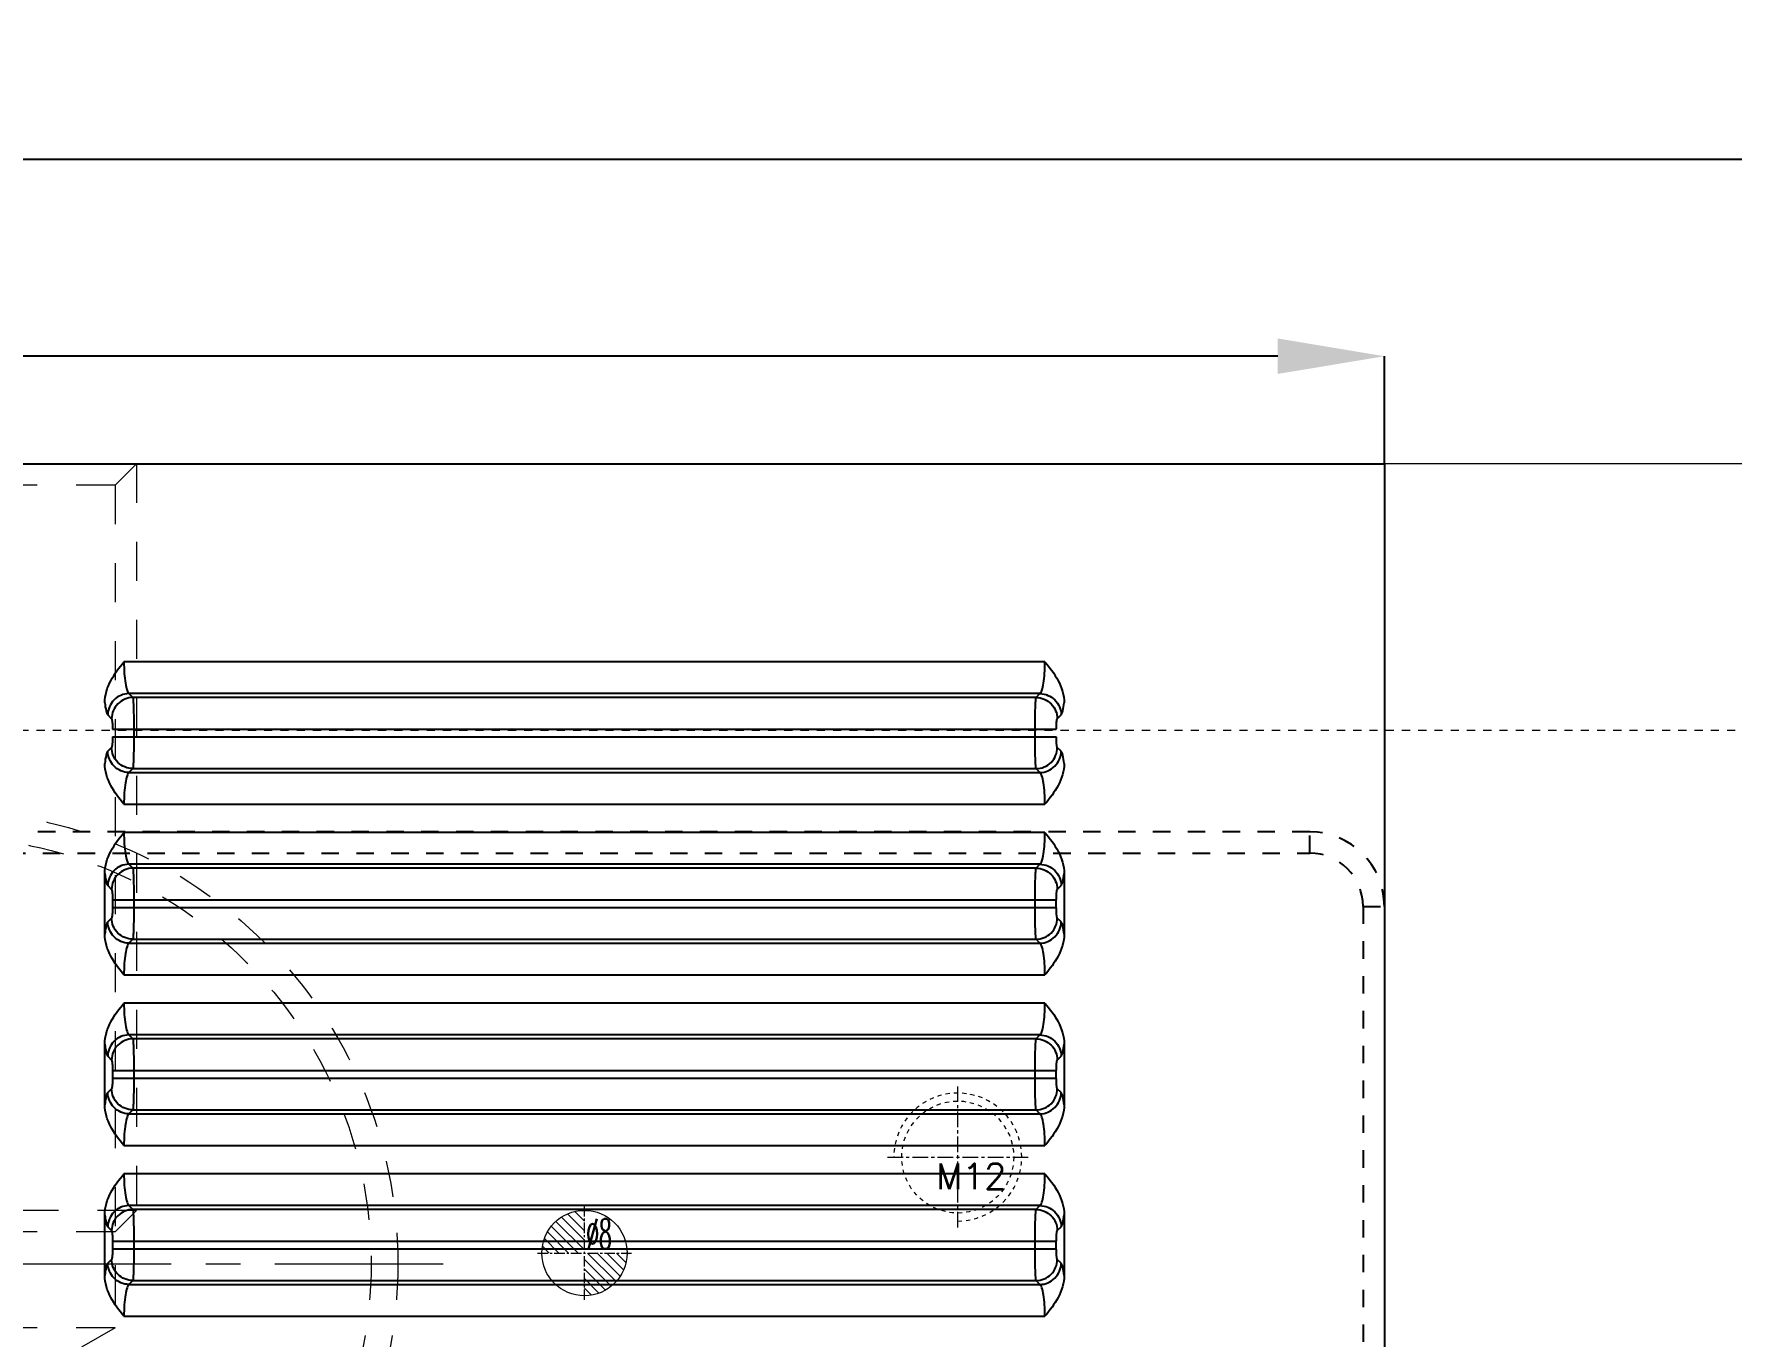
# Model space of a CAD drawing. Header units: millimetres. Extents: x 2673 to 5721, y -10743 to 3474.
# Drawn here: x 3814.6 to 3973.7, y 374.9 to 496.9 of the extents above; entities that cross this region are included whole.
import ezdxf
from ezdxf.enums import TextEntityAlignment as Align

# ---------------------------------------------------------------- set-up
doc = ezdxf.new("R2010")
doc.units = ezdxf.units.MM
doc.header["$LTSCALE"] = 16.335
doc.header["$PDMODE"] = 3
doc.header["$PDSIZE"] = 0.3125
doc.linetypes.add('CENTER', pattern=[0.6, 0.375, -0.075, 0.075, -0.075])
doc.linetypes.add('HIDDEN', pattern=[0.2, 0.1, -0.1])
doc.layers.get('0').update_dxf_attribs({"linetype": 'CONTINUOUS'})
doc.layers.get('Defpoints').update_dxf_attribs({"linetype": 'CONTINUOUS'})
doc.layers.add('DEFAULT_2', color=8, linetype='HIDDEN')
for name, color, linetype, lineweight in [('epin', 13, 'CONTINUOUS', 9), ('moldbase', 7, 'CONTINUOUS', 20), ('screw', 33, 'CONTINUOUS', 13), ('sp', 193, 'CONTINUOUS', 9)]:
    doc.layers.add(name, color=color, linetype=linetype, lineweight=lineweight)
doc.styles.get("Standard").update_dxf_attribs({"font": 'txt', "width": 0.8})
doc.styles.add('TXT', font='txt.shx', dxfattribs={"bigfont": 'gbcbig.shx'})
doc.styles.add('TXT05', font='txt.shx', dxfattribs={"width": 0.5, "bigfont": 'gbcbig.shx'})
doc.dimstyles.new('副本 STANDARD', dxfattribs={"dimtxt": 6, "dimasz": 4, "dimexe": 0, "dimexo": 0, "dimgap": 0, "dimtad": 0, "dimdsep": 46, "dimlunit": 6, "dimtxsty": 'Standard', "dimcen": 0, "dimclrd": 4, "dimclre": 4, "dimclrt": 6, "dimazin": 2, "dimtfac": 2, "dimtofl": 0, "dimtmove": 1, "dimatfit": 3, "dimfxl": 0, "dimtolj": 1, "dimtzin": 0, "dimarcsym": 0})

# ---------------------------------------------------------------- blocks, each defined once
blk = doc.blocks.new('screw_m12_g')
at = {"layer": 'screw', "color": 1, "linetype": 'CENTER', "ltscale": 0.24}
for p, q in [((0, -6.6), (0, 6.6)), ((-6.6, 0), (6.6, 0))]:
    blk.add_line(p, q, dxfattribs=at)
at = {"layer": 'screw', "color": 33, "linetype": 'HIDDEN', "ltscale": 0.24}
blk.add_circle((0, 0), 5.25, dxfattribs=at)
at = {"layer": 'screw', "color": 92, "linetype": 'HIDDEN', "ltscale": 0.24}
blk.add_arc((0, 0), 6, 270, 180, dxfattribs=at)
at = {"layer": 'screw', "color": 6, "style": 'TXT'}
blk.add_text('M12', height=2.4, dxfattribs=at).set_placement((-2.04, -3))
blk = doc.blocks.new('*D88')
at = {"color": 4, "lineweight": -2}
for p, q in [((3671.17, 456.65), (3671.17, 466.73)), ((3681.17, 466.73), (3734.01, 466.73)), ((3931.17, 466.73), (3758.01, 466.73)), ((3941.17, 456.65), (3941.17, 466.73))]:
    blk.add_line(p, q, dxfattribs=at)
at = {"color": 4}
for points in [[(3681.17, 468.4), (3681.17, 465.07), (3671.17, 466.73)], [(3931.17, 468.4), (3931.17, 465.07), (3941.17, 466.73)]]:
    blk.add_solid(points, dxfattribs=at)
at = {"layer": 'Defpoints', "color": 0}
for p in [(3671.17, 466.73), (3671.17, 456.65), (3941.17, 456.65)]:
    blk.add_point(p, dxfattribs=at)
at = {"color": 6, "insert": (3746.01, 466.73), "char_height": 12, "attachment_point": 5}
blk.add_mtext('\\A1;270', dxfattribs=at)
blk = doc.blocks.new('01')
at = {"layer": 'screw', "color": 8, "linetype": 'HIDDEN', "ltscale": 2.239118}
for p, q in [((4874.17, 456.65), (4872.17, 454.65)), ((4872.17, 454.65), (4840.17, 454.65)), ((4872.17, 454.65), (4872.17, 375.65)), ((4872.17, 375.65), (4840.17, 375.65)), ((4872.17, 375.65), (4856.17, 366.41))]:
    blk.add_line(p, q, dxfattribs=at)
at = {"layer": 'screw', "color": 92, "linetype": 'HIDDEN', "ltscale": 2.239118}
for p, q in [((4874.17, 456.65), (4874.17, 386.65)), ((4874.17, 386.65), (4838.17, 386.65)), ((4874.17, 386.65), (4872.17, 384.65)), ((4872.17, 384.65), (4840.17, 384.65))]:
    blk.add_line(p, q, dxfattribs=at)
blk = doc.blocks.new('*D107')
at = {"color": 4, "lineweight": -2}
for p, q in [((3406.17, 376.65), (3406.17, 509.92)), ((3416.17, 509.92), (3660.44, 509.92)), ((4196.17, 509.92), (3682.84, 509.92)), ((4206.17, 376.65), (4206.17, 509.92))]:
    blk.add_line(p, q, dxfattribs=at)
at = {"color": 4}
for points in [[(3416.17, 511.59), (3416.17, 508.25), (3406.17, 509.92)], [(4196.17, 511.59), (4196.17, 508.25), (4206.17, 509.92)]]:
    blk.add_solid(points, dxfattribs=at)
at = {"layer": 'Defpoints', "color": 0}
for p in [(3406.17, 509.92), (3406.17, 376.65), (4206.17, 376.65)]:
    blk.add_point(p, dxfattribs=at)
at = {"color": 6, "insert": (3671.64, 509.92), "char_height": 12, "attachment_point": 5}
blk.add_mtext('\\A1;800', dxfattribs=at)
blk = doc.blocks.new('*D113')
at = {"color": 4, "lineweight": -2}
for p, q in [((3576.17, 381.65), (3576.17, 485.18)), ((3586.17, 485.18), (3706.02, 485.18)), ((4026.17, 485.18), (3730.02, 485.18)), ((4036.17, 381.65), (4036.17, 485.18))]:
    blk.add_line(p, q, dxfattribs=at)
at = {"color": 4}
for points in [[(3586.17, 486.85), (3586.17, 483.52), (3576.17, 485.18)], [(4026.17, 486.85), (4026.17, 483.52), (4036.17, 485.18)]]:
    blk.add_solid(points, dxfattribs=at)
at = {"layer": 'Defpoints', "color": 0}
for p in [(3576.17, 485.18), (3576.17, 381.65), (4036.17, 381.65)]:
    blk.add_point(p, dxfattribs=at)
at = {"color": 6, "insert": (3718.02, 485.18), "char_height": 12, "attachment_point": 5}
blk.add_mtext('\\A1;460', dxfattribs=at)
blk = doc.blocks.new('sp_80_th', base_point=(180.03, -1065.14))
at = {"layer": 'sp', "color": 1, "linetype": 'CENTER', "ltscale": 2.643404}
for p, q in [((180.03, -1111.89), (180.03, -1018.39)), ((133.28, -1065.14), (226.78, -1065.14))]:
    blk.add_line(p, q, dxfattribs=at)
at = {"layer": 'sp', "linetype": 'HIDDEN', "ltscale": 2.073258}
for radius in [42.5, 40]:
    blk.add_circle((180.03, -1065.14), radius, dxfattribs=at)
at = {"layer": 'sp', "color": 6, "style": 'TXT'}
blk.add_text('SP%%c80', height=10, dxfattribs=at).set_placement((180.03, -1081.14), align=Align.MIDDLE)
blk = doc.blocks.new('epin_ejp_8')
at = {"layer": 'epin', "ltscale": 0.5}
h = blk.add_hatch(dxfattribs=at)
h.set_pattern_fill('_ANSI31', color=123, scale=0.2, angle=90, style=0)
h.set_pattern_definition([(135, (-3069.6252, 813.4417), (-0.4490128, -0.4490128), [])])
h.paths.add_polyline_path([(0, 4, 0.414214), (-4, 0), (0, 0)])
h.paths.add_polyline_path([(4, 0), (0, 0), (0, -4, 0.414214)])
at = {"layer": 'epin', "color": 1, "linetype": 'CENTER', "ltscale": 0.16}
for p, q in [((0, -4.4), (0, 4.4)), ((-4.4, 0), (4.4, 0))]:
    blk.add_line(p, q, dxfattribs=at)
at = {"layer": 'epin', "ltscale": 0.5}
blk.add_circle((0, 0), 4, dxfattribs=at)
at = {"layer": 'epin', "color": 6, "ltscale": 0.5, "style": 'TXT05', "width": 0.5}
blk.add_text('%%c8', height=2.8, dxfattribs=at).set_placement((0.16, 0.4))
blk = doc.blocks.new('7')
at = {"layer": 'epin'}
blk.add_blockref('epin_ejp_8', (60, 2428.41), dxfattribs=at)

msp = doc.modelspace()

# ---------------------------------------------------------------- linework, layer by layer
at = {"color": 7, "linetype": 'Continuous'}
for p, q in [((3671.172, 456.65), (3941.172, 456.65)), ((3941.172, 456.65), (3941.172, 326.649)), ((3909.35, 438.08), (3822.994, 438.08)), ((3823.464, 435.096), (3823.824, 434.736)), ((3908.879, 435.096), (3823.464, 435.096)), ((3908.519, 434.736), (3823.824, 434.736)), ((3908.519, 434.736), (3908.879, 435.096)), ((3821.475, 433.107), (3821.835, 432.747)), ((3910.508, 432.747), (3910.868, 433.107)), ((3821.929, 431.753), (3910.414, 431.753)), ((3823.919, 431.753), (3823.919, 431.047)), ((3908.425, 431.047), (3908.425, 431.753)), ((3821.835, 430.052), (3821.475, 429.692)), ((3821.929, 431.047), (3910.414, 431.047)), ((3910.868, 429.692), (3910.508, 430.052)), ((3823.824, 428.063), (3823.464, 427.703)), ((3823.824, 428.063), (3908.519, 428.063)), ((3908.879, 427.703), (3908.519, 428.063)), ((3823.464, 427.703), (3908.879, 427.703)), ((3822.994, 424.72), (3909.35, 424.72)), ((3909.35, 422.08), (3822.994, 422.08)), ((3823.464, 419.096), (3823.824, 418.736)), ((3908.879, 419.096), (3823.464, 419.096)), ((3908.519, 418.736), (3823.824, 418.736)), ((3908.519, 418.736), (3908.879, 419.096)), ((3821.193, 412.554), (3821.193, 418.246)), ((3821.475, 417.107), (3821.835, 416.747)), ((3910.508, 416.747), (3910.868, 417.107)), ((3911.151, 418.246), (3911.151, 412.554)), ((3821.929, 415.753), (3821.929, 415.047)), ((3821.929, 415.753), (3910.414, 415.753)), ((3823.919, 415.753), (3823.919, 415.047)), ((3908.425, 415.047), (3908.425, 415.753)), ((3910.414, 415.047), (3910.414, 415.753)), ((3821.835, 414.052), (3821.475, 413.692)), ((3821.929, 415.047), (3910.414, 415.047)), ((3910.868, 413.692), (3910.508, 414.052)), ((3823.824, 412.063), (3823.464, 411.703)), ((3823.464, 411.703), (3908.879, 411.703)), ((3823.824, 412.063), (3908.519, 412.063)), ((3908.879, 411.703), (3908.519, 412.063)), ((3822.994, 408.72), (3909.35, 408.72)), ((3909.35, 406.08), (3822.994, 406.08)), ((3823.464, 403.096), (3823.824, 402.736)), ((3908.879, 403.096), (3823.464, 403.096)), ((3908.519, 402.736), (3823.824, 402.736)), ((3908.519, 402.736), (3908.879, 403.096)), ((3821.193, 396.554), (3821.193, 402.246)), ((3821.475, 401.107), (3821.835, 400.747)), ((3910.508, 400.747), (3910.868, 401.107)), ((3911.151, 402.246), (3911.151, 396.554)), ((3821.929, 399.753), (3821.929, 399.047)), ((3821.929, 399.753), (3910.414, 399.753)), ((3823.919, 399.753), (3823.919, 399.047)), ((3908.425, 399.047), (3908.425, 399.753)), ((3910.414, 399.047), (3910.414, 399.753)), ((3821.835, 398.052), (3821.475, 397.692)), ((3821.929, 399.047), (3910.414, 399.047)), ((3910.868, 397.692), (3910.508, 398.052)), ((3823.824, 396.063), (3823.464, 395.703)), ((3823.464, 395.703), (3908.879, 395.703)), ((3823.824, 396.063), (3908.519, 396.063)), ((3908.879, 395.703), (3908.519, 396.063)), ((3822.994, 392.72), (3909.35, 392.72)), ((3909.35, 390.08), (3822.994, 390.08)), ((3823.464, 387.096), (3823.824, 386.736)), ((3908.879, 387.096), (3823.464, 387.096)), ((3908.519, 386.736), (3823.824, 386.736)), ((3908.519, 386.736), (3908.879, 387.096)), ((3821.193, 380.554), (3821.193, 386.246)), ((3821.475, 385.107), (3821.835, 384.747)), ((3910.508, 384.747), (3910.868, 385.107)), ((3911.151, 386.246), (3911.151, 380.554)), ((3821.929, 383.753), (3821.929, 383.047)), ((3821.929, 383.753), (3910.414, 383.753)), ((3823.919, 383.753), (3823.919, 383.047)), ((3908.425, 383.047), (3908.425, 383.753)), ((3910.414, 383.047), (3910.414, 383.753)), ((3821.835, 382.052), (3821.475, 381.692)), ((3821.929, 383.047), (3910.414, 383.047)), ((3910.868, 381.692), (3910.508, 382.052)), ((3823.824, 380.063), (3823.464, 379.703)), ((3823.464, 379.703), (3908.879, 379.703)), ((3823.824, 380.063), (3908.519, 380.063)), ((3908.879, 379.703), (3908.519, 380.063)), ((3822.994, 376.72), (3909.35, 376.72))]:
    msp.add_line(p, q, dxfattribs=at)
for points, knots in [([(3821.193, 434.246), (3821.193, 434.96), (3821.66, 436.389), (3822.539, 437.523), (3822.994, 438.08)], [0, 0, 0, 0, 0.4983133, 1, 1, 1, 1]), ([(3822.994, 438.08), (3822.994, 437.719), (3823.014, 437.045), (3823.104, 436.152), (3823.222, 435.544), (3823.35, 435.224), (3823.424, 435.121), (3823.464, 435.096)], [0, 0, 0, 0, 0.3532544, 0.6598952, 0.8817852, 0.9537681, 1, 1, 1, 1]), ([(3908.879, 435.096), (3908.92, 435.121), (3908.994, 435.223), (3909.122, 435.544), (3909.239, 436.151), (3909.33, 437.045), (3909.35, 437.719), (3909.35, 438.08)], [0, 0, 0, 0, 0.0461847, 0.118068, 0.339755, 0.6463611, 1, 1, 1, 1]), ([(3909.35, 438.08), (3909.805, 437.523), (3910.683, 436.389), (3911.151, 434.96), (3911.151, 434.246)], [0, 0, 0, 0, 0.5016803, 1, 1, 1, 1]), ([(3823.824, 434.736), (3823.318, 434.731), (3822.272, 434.3), (3821.841, 433.253), (3821.835, 432.747)], [0, 0, 0, 0, 0.5, 1, 1, 1, 1]), ([(3823.824, 434.736), (3823.836, 434.702), (3823.847, 434.597), (3823.865, 434.396), (3823.879, 434.106), (3823.899, 433.574), (3823.914, 432.78), (3823.919, 432.111), (3823.919, 431.753)], [0, 0, 0, 0, 0.0364007, 0.1047722, 0.203024, 0.3278901, 0.640037, 1, 1, 1, 1]), ([(3908.425, 431.753), (3908.425, 432.111), (3908.429, 432.781), (3908.444, 433.574), (3908.464, 434.107), (3908.479, 434.397), (3908.497, 434.597), (3908.508, 434.702), (3908.519, 434.736)], [0, 0, 0, 0, 0.360116, 0.6723565, 0.7971401, 0.8952895, 0.963606, 1, 1, 1, 1]), ([(3908.879, 435.096), (3909.385, 435.091), (3910.432, 434.66), (3910.863, 433.613), (3910.868, 433.107)], [0, 0, 0, 0, 0.5, 1, 1, 1, 1]), ([(3821.193, 434.246), (3821.225, 433.987), (3821.274, 433.644), (3821.382, 433.269), (3821.439, 433.143), (3821.475, 433.107)], [0, 0, 0, 0, 0.661067, 0.8712814, 1, 1, 1, 1]), ([(3910.868, 433.107), (3910.904, 433.143), (3910.962, 433.269), (3911.07, 433.644), (3911.118, 433.987), (3911.151, 434.246)], [0, 0, 0, 0, 0.1286696, 0.3388579, 1, 1, 1, 1]), ([(3821.835, 432.747), (3821.861, 432.721), (3821.878, 432.601), (3821.91, 432.396), (3821.925, 432.095), (3821.929, 431.872), (3821.929, 431.753)], [0, 0, 0, 0, 0.1090665, 0.3317934, 0.6421341, 1, 1, 1, 1]), ([(3910.414, 431.753), (3910.414, 431.872), (3910.419, 432.095), (3910.434, 432.396), (3910.466, 432.601), (3910.482, 432.721), (3910.508, 432.747)], [0, 0, 0, 0, 0.3580185, 0.6684518, 0.8909949, 1, 1, 1, 1]), ([(3821.475, 429.692), (3821.439, 429.656), (3821.382, 429.531), (3821.274, 429.155), (3821.225, 428.812), (3821.193, 428.554)], [0, 0, 0, 0, 0.1286696, 0.3388579, 1, 1, 1, 1]), ([(3823.464, 427.703), (3822.958, 427.709), (3821.911, 428.139), (3821.481, 429.186), (3821.475, 429.692)], [0, 0, 0, 0, 0.5, 1, 1, 1, 1]), ([(3821.929, 431.047), (3821.929, 430.927), (3821.925, 430.705), (3821.91, 430.403), (3821.878, 430.198), (3821.861, 430.078), (3821.835, 430.052)], [0, 0, 0, 0, 0.3580185, 0.6684518, 0.8909949, 1, 1, 1, 1]), ([(3823.919, 431.047), (3823.919, 430.688), (3823.914, 430.019), (3823.899, 429.225), (3823.879, 428.693), (3823.865, 428.403), (3823.847, 428.202), (3823.836, 428.098), (3823.824, 428.063)], [0, 0, 0, 0, 0.360116, 0.6723565, 0.7971401, 0.8952895, 0.963606, 1, 1, 1, 1]), ([(3908.519, 428.063), (3908.508, 428.098), (3908.497, 428.203), (3908.479, 428.403), (3908.464, 428.693), (3908.444, 429.226), (3908.429, 430.019), (3908.425, 430.688), (3908.425, 431.047)], [0, 0, 0, 0, 0.0364007, 0.1047722, 0.203024, 0.3278901, 0.640037, 1, 1, 1, 1]), ([(3908.519, 428.063), (3909.025, 428.069), (3910.072, 428.499), (3910.503, 429.546), (3910.508, 430.052)], [0, 0, 0, 0, 0.5, 1, 1, 1, 1]), ([(3910.508, 430.052), (3910.482, 430.078), (3910.466, 430.198), (3910.434, 430.403), (3910.419, 430.705), (3910.414, 430.927), (3910.414, 431.047)], [0, 0, 0, 0, 0.1090665, 0.3317934, 0.6421341, 1, 1, 1, 1]), ([(3911.151, 428.554), (3911.118, 428.812), (3911.07, 429.155), (3910.962, 429.531), (3910.904, 429.656), (3910.868, 429.692)], [0, 0, 0, 0, 0.661067, 0.8712814, 1, 1, 1, 1]), ([(3822.994, 424.72), (3822.539, 425.276), (3821.66, 426.411), (3821.193, 427.84), (3821.193, 428.554)], [0, 0, 0, 0, 0.5016864, 1, 1, 1, 1]), ([(3911.151, 428.554), (3911.151, 427.84), (3910.683, 426.411), (3909.804, 425.276), (3909.35, 424.72)], [0, 0, 0, 0, 0.4983121, 1, 1, 1, 1]), ([(3823.464, 427.703), (3823.424, 427.679), (3823.35, 427.576), (3823.222, 427.256), (3823.105, 426.649), (3823.014, 425.755), (3822.994, 425.08), (3822.994, 424.72)], [0, 0, 0, 0, 0.0461847, 0.118068, 0.339755, 0.6463611, 1, 1, 1, 1]), ([(3909.35, 424.72), (3909.35, 425.08), (3909.33, 425.754), (3909.239, 426.648), (3909.122, 427.255), (3908.994, 427.576), (3908.92, 427.679), (3908.879, 427.703)], [0, 0, 0, 0, 0.3532544, 0.6598952, 0.8817852, 0.9537681, 1, 1, 1, 1]), ([(3821.193, 418.246), (3821.193, 418.96), (3821.66, 420.389), (3822.539, 421.523), (3822.994, 422.08)], [0, 0, 0, 0, 0.4983133, 1, 1, 1, 1]), ([(3822.994, 422.08), (3822.994, 421.719), (3823.014, 421.045), (3823.104, 420.152), (3823.222, 419.544), (3823.35, 419.224), (3823.424, 419.121), (3823.464, 419.096)], [0, 0, 0, 0, 0.3532544, 0.6598952, 0.8817852, 0.9537681, 1, 1, 1, 1]), ([(3908.879, 419.096), (3908.92, 419.121), (3908.994, 419.223), (3909.122, 419.544), (3909.239, 420.151), (3909.33, 421.045), (3909.35, 421.719), (3909.35, 422.08)], [0, 0, 0, 0, 0.0461847, 0.118068, 0.339755, 0.6463611, 1, 1, 1, 1]), ([(3909.35, 422.08), (3909.805, 421.523), (3910.683, 420.389), (3911.151, 418.96), (3911.151, 418.246)], [0, 0, 0, 0, 0.5016804, 1, 1, 1, 1]), ([(3823.824, 418.736), (3823.318, 418.731), (3822.272, 418.3), (3821.841, 417.253), (3821.835, 416.747)], [0, 0, 0, 0, 0.5, 1, 1, 1, 1]), ([(3823.824, 418.736), (3823.836, 418.702), (3823.847, 418.597), (3823.865, 418.396), (3823.879, 418.106), (3823.899, 417.574), (3823.914, 416.78), (3823.919, 416.111), (3823.919, 415.753)], [0, 0, 0, 0, 0.0364007, 0.1047722, 0.203024, 0.3278901, 0.640037, 1, 1, 1, 1]), ([(3908.425, 415.753), (3908.425, 416.111), (3908.429, 416.781), (3908.444, 417.574), (3908.464, 418.107), (3908.479, 418.397), (3908.497, 418.597), (3908.508, 418.702), (3908.519, 418.736)], [0, 0, 0, 0, 0.360116, 0.6723565, 0.7971401, 0.8952895, 0.963606, 1, 1, 1, 1]), ([(3908.879, 419.096), (3909.385, 419.091), (3910.432, 418.66), (3910.863, 417.613), (3910.868, 417.107)], [0, 0, 0, 0, 0.5, 1, 1, 1, 1]), ([(3821.193, 418.246), (3821.225, 417.987), (3821.274, 417.644), (3821.382, 417.269), (3821.439, 417.143), (3821.475, 417.107)], [0, 0, 0, 0, 0.661067, 0.8712814, 1, 1, 1, 1]), ([(3910.868, 417.107), (3910.904, 417.143), (3910.962, 417.269), (3911.07, 417.644), (3911.118, 417.987), (3911.151, 418.246)], [0, 0, 0, 0, 0.1286696, 0.3388579, 1, 1, 1, 1]), ([(3821.835, 416.747), (3821.861, 416.721), (3821.878, 416.601), (3821.91, 416.396), (3821.925, 416.095), (3821.929, 415.872), (3821.929, 415.753)], [0, 0, 0, 0, 0.1090665, 0.3317934, 0.6421341, 1, 1, 1, 1]), ([(3910.414, 415.753), (3910.414, 415.872), (3910.419, 416.095), (3910.434, 416.396), (3910.466, 416.601), (3910.482, 416.721), (3910.508, 416.747)], [0, 0, 0, 0, 0.3580185, 0.6684518, 0.8909949, 1, 1, 1, 1]), ([(3821.929, 415.047), (3821.929, 414.927), (3821.925, 414.705), (3821.91, 414.403), (3821.878, 414.198), (3821.861, 414.078), (3821.835, 414.052)], [0, 0, 0, 0, 0.3580185, 0.6684518, 0.8909949, 1, 1, 1, 1]), ([(3823.919, 415.047), (3823.919, 414.688), (3823.914, 414.019), (3823.899, 413.225), (3823.879, 412.693), (3823.865, 412.403), (3823.847, 412.202), (3823.836, 412.098), (3823.824, 412.063)], [0, 0, 0, 0, 0.360116, 0.6723565, 0.7971401, 0.8952895, 0.963606, 1, 1, 1, 1]), ([(3908.519, 412.063), (3908.508, 412.098), (3908.497, 412.203), (3908.479, 412.403), (3908.464, 412.693), (3908.444, 413.226), (3908.429, 414.019), (3908.425, 414.688), (3908.425, 415.047)], [0, 0, 0, 0, 0.0364007, 0.1047722, 0.203024, 0.3278901, 0.640037, 1, 1, 1, 1]), ([(3908.519, 412.063), (3909.025, 412.069), (3910.072, 412.499), (3910.503, 413.546), (3910.508, 414.052)], [0, 0, 0, 0, 0.5, 1, 1, 1, 1]), ([(3910.508, 414.052), (3910.482, 414.078), (3910.466, 414.198), (3910.434, 414.403), (3910.419, 414.705), (3910.414, 414.927), (3910.414, 415.047)], [0, 0, 0, 0, 0.1090665, 0.3317934, 0.6421341, 1, 1, 1, 1]), ([(3821.475, 413.692), (3821.439, 413.656), (3821.382, 413.531), (3821.274, 413.155), (3821.225, 412.812), (3821.193, 412.554)], [0, 0, 0, 0, 0.1286696, 0.3388579, 1, 1, 1, 1]), ([(3822.994, 408.72), (3822.539, 409.276), (3821.66, 410.411), (3821.193, 411.84), (3821.193, 412.554)], [0, 0, 0, 0, 0.5016863, 1, 1, 1, 1]), ([(3823.464, 411.703), (3822.958, 411.709), (3821.911, 412.139), (3821.481, 413.186), (3821.475, 413.692)], [0, 0, 0, 0, 0.5, 1, 1, 1, 1]), ([(3911.151, 412.554), (3911.151, 411.84), (3910.683, 410.411), (3909.804, 409.276), (3909.35, 408.72)], [0, 0, 0, 0, 0.4983121, 1, 1, 1, 1]), ([(3911.151, 412.554), (3911.118, 412.812), (3911.07, 413.155), (3910.962, 413.531), (3910.904, 413.656), (3910.868, 413.692)], [0, 0, 0, 0, 0.661067, 0.8712814, 1, 1, 1, 1]), ([(3823.464, 411.703), (3823.424, 411.679), (3823.35, 411.576), (3823.222, 411.256), (3823.105, 410.649), (3823.014, 409.755), (3822.994, 409.08), (3822.994, 408.72)], [0, 0, 0, 0, 0.0461847, 0.118068, 0.339755, 0.6463611, 1, 1, 1, 1]), ([(3909.35, 408.72), (3909.35, 409.08), (3909.33, 409.754), (3909.239, 410.648), (3909.122, 411.255), (3908.994, 411.576), (3908.92, 411.679), (3908.879, 411.703)], [0, 0, 0, 0, 0.3532544, 0.6598952, 0.8817852, 0.9537681, 1, 1, 1, 1]), ([(3821.193, 402.246), (3821.193, 402.96), (3821.66, 404.389), (3822.539, 405.523), (3822.994, 406.08)], [0, 0, 0, 0, 0.4983131, 1, 1, 1, 1]), ([(3822.994, 406.08), (3822.994, 405.719), (3823.014, 405.045), (3823.104, 404.152), (3823.222, 403.544), (3823.35, 403.224), (3823.424, 403.121), (3823.464, 403.096)], [0, 0, 0, 0, 0.3532544, 0.6598952, 0.8817852, 0.9537681, 1, 1, 1, 1]), ([(3908.879, 403.096), (3908.92, 403.121), (3908.994, 403.223), (3909.122, 403.544), (3909.239, 404.151), (3909.33, 405.045), (3909.35, 405.719), (3909.35, 406.08)], [0, 0, 0, 0, 0.0461847, 0.118068, 0.339755, 0.6463611, 1, 1, 1, 1]), ([(3909.35, 406.08), (3909.805, 405.523), (3910.683, 404.389), (3911.151, 402.96), (3911.151, 402.246)], [0, 0, 0, 0, 0.5016805, 1, 1, 1, 1]), ([(3823.824, 402.736), (3823.318, 402.731), (3822.272, 402.3), (3821.841, 401.253), (3821.835, 400.747)], [0, 0, 0, 0, 0.5, 1, 1, 1, 1]), ([(3823.824, 402.736), (3823.836, 402.702), (3823.847, 402.597), (3823.865, 402.396), (3823.879, 402.106), (3823.899, 401.574), (3823.914, 400.78), (3823.919, 400.111), (3823.919, 399.753)], [0, 0, 0, 0, 0.0364007, 0.1047722, 0.203024, 0.3278901, 0.640037, 1, 1, 1, 1]), ([(3908.425, 399.753), (3908.425, 400.111), (3908.429, 400.781), (3908.444, 401.574), (3908.464, 402.107), (3908.479, 402.397), (3908.497, 402.597), (3908.508, 402.702), (3908.519, 402.736)], [0, 0, 0, 0, 0.360116, 0.6723565, 0.7971401, 0.8952895, 0.963606, 1, 1, 1, 1]), ([(3908.879, 403.096), (3909.385, 403.091), (3910.432, 402.66), (3910.863, 401.613), (3910.868, 401.107)], [0, 0, 0, 0, 0.5, 1, 1, 1, 1]), ([(3821.193, 402.246), (3821.225, 401.987), (3821.274, 401.644), (3821.382, 401.269), (3821.439, 401.143), (3821.475, 401.107)], [0, 0, 0, 0, 0.661067, 0.8712814, 1, 1, 1, 1]), ([(3910.868, 401.107), (3910.904, 401.143), (3910.962, 401.269), (3911.07, 401.644), (3911.118, 401.987), (3911.151, 402.246)], [0, 0, 0, 0, 0.1286696, 0.3388579, 1, 1, 1, 1]), ([(3821.835, 400.747), (3821.861, 400.721), (3821.878, 400.601), (3821.91, 400.396), (3821.925, 400.095), (3821.929, 399.872), (3821.929, 399.753)], [0, 0, 0, 0, 0.1090665, 0.3317934, 0.6421341, 1, 1, 1, 1]), ([(3910.414, 399.753), (3910.414, 399.872), (3910.419, 400.095), (3910.434, 400.396), (3910.466, 400.601), (3910.482, 400.721), (3910.508, 400.747)], [0, 0, 0, 0, 0.3580185, 0.6684518, 0.8909949, 1, 1, 1, 1]), ([(3821.929, 399.047), (3821.929, 398.927), (3821.925, 398.705), (3821.91, 398.403), (3821.878, 398.198), (3821.861, 398.078), (3821.835, 398.052)], [0, 0, 0, 0, 0.3580185, 0.6684518, 0.8909949, 1, 1, 1, 1]), ([(3823.919, 399.047), (3823.919, 398.688), (3823.914, 398.019), (3823.899, 397.225), (3823.879, 396.693), (3823.865, 396.403), (3823.847, 396.202), (3823.836, 396.098), (3823.824, 396.063)], [0, 0, 0, 0, 0.360116, 0.6723565, 0.7971401, 0.8952895, 0.963606, 1, 1, 1, 1]), ([(3908.519, 396.063), (3908.508, 396.098), (3908.497, 396.203), (3908.479, 396.403), (3908.464, 396.693), (3908.444, 397.226), (3908.429, 398.019), (3908.425, 398.688), (3908.425, 399.047)], [0, 0, 0, 0, 0.0364007, 0.1047722, 0.203024, 0.3278901, 0.640037, 1, 1, 1, 1]), ([(3908.519, 396.063), (3909.025, 396.069), (3910.072, 396.499), (3910.503, 397.546), (3910.508, 398.052)], [0, 0, 0, 0, 0.5, 1, 1, 1, 1]), ([(3910.508, 398.052), (3910.482, 398.078), (3910.466, 398.198), (3910.434, 398.403), (3910.419, 398.705), (3910.414, 398.927), (3910.414, 399.047)], [0, 0, 0, 0, 0.1090665, 0.3317934, 0.6421341, 1, 1, 1, 1]), ([(3821.475, 397.692), (3821.439, 397.656), (3821.382, 397.531), (3821.274, 397.155), (3821.225, 396.812), (3821.193, 396.554)], [0, 0, 0, 0, 0.1286696, 0.3388579, 1, 1, 1, 1]), ([(3822.994, 392.72), (3822.539, 393.276), (3821.66, 394.411), (3821.193, 395.84), (3821.193, 396.554)], [0, 0, 0, 0, 0.5016826, 1, 1, 1, 1]), ([(3823.464, 395.703), (3822.958, 395.709), (3821.911, 396.139), (3821.481, 397.186), (3821.475, 397.692)], [0, 0, 0, 0, 0.5, 1, 1, 1, 1]), ([(3911.151, 396.554), (3911.151, 395.84), (3910.683, 394.411), (3909.804, 393.276), (3909.35, 392.72)], [0, 0, 0, 0, 0.498312, 1, 1, 1, 1]), ([(3911.151, 396.554), (3911.118, 396.812), (3911.07, 397.155), (3910.962, 397.531), (3910.904, 397.656), (3910.868, 397.692)], [0, 0, 0, 0, 0.661067, 0.8712814, 1, 1, 1, 1]), ([(3823.464, 395.703), (3823.424, 395.679), (3823.35, 395.576), (3823.222, 395.256), (3823.105, 394.649), (3823.014, 393.755), (3822.994, 393.08), (3822.994, 392.72)], [0, 0, 0, 0, 0.0461847, 0.118068, 0.339755, 0.6463611, 1, 1, 1, 1]), ([(3909.35, 392.72), (3909.35, 393.08), (3909.33, 393.754), (3909.239, 394.648), (3909.122, 395.255), (3908.994, 395.576), (3908.92, 395.679), (3908.879, 395.703)], [0, 0, 0, 0, 0.3532544, 0.6598952, 0.8817852, 0.9537681, 1, 1, 1, 1]), ([(3821.193, 386.246), (3821.193, 386.96), (3821.66, 388.389), (3822.539, 389.523), (3822.994, 390.08)], [0, 0, 0, 0, 0.498313, 1, 1, 1, 1]), ([(3822.994, 390.08), (3822.994, 389.719), (3823.014, 389.045), (3823.104, 388.152), (3823.222, 387.544), (3823.35, 387.224), (3823.424, 387.121), (3823.464, 387.096)], [0, 0, 0, 0, 0.3532544, 0.6598952, 0.8817852, 0.9537681, 1, 1, 1, 1]), ([(3908.879, 387.096), (3908.92, 387.121), (3908.994, 387.223), (3909.122, 387.544), (3909.239, 388.151), (3909.33, 389.045), (3909.35, 389.719), (3909.35, 390.08)], [0, 0, 0, 0, 0.0461847, 0.118068, 0.339755, 0.6463611, 1, 1, 1, 1]), ([(3909.35, 390.08), (3909.805, 389.523), (3910.683, 388.389), (3911.151, 386.96), (3911.151, 386.246)], [0, 0, 0, 0, 0.5016805, 1, 1, 1, 1]), ([(3823.824, 386.736), (3823.318, 386.731), (3822.272, 386.3), (3821.841, 385.253), (3821.835, 384.747)], [0, 0, 0, 0, 0.5, 1, 1, 1, 1]), ([(3823.824, 386.736), (3823.836, 386.702), (3823.847, 386.597), (3823.865, 386.396), (3823.879, 386.106), (3823.899, 385.574), (3823.914, 384.78), (3823.919, 384.111), (3823.919, 383.753)], [0, 0, 0, 0, 0.0364007, 0.1047722, 0.203024, 0.3278901, 0.640037, 1, 1, 1, 1]), ([(3908.425, 383.753), (3908.425, 384.111), (3908.429, 384.781), (3908.444, 385.574), (3908.464, 386.107), (3908.479, 386.397), (3908.497, 386.597), (3908.508, 386.702), (3908.519, 386.736)], [0, 0, 0, 0, 0.360116, 0.6723565, 0.7971401, 0.8952895, 0.963606, 1, 1, 1, 1]), ([(3908.879, 387.096), (3909.385, 387.091), (3910.432, 386.66), (3910.863, 385.613), (3910.868, 385.107)], [0, 0, 0, 0, 0.5, 1, 1, 1, 1]), ([(3821.193, 386.246), (3821.225, 385.987), (3821.274, 385.644), (3821.382, 385.269), (3821.439, 385.143), (3821.475, 385.107)], [0, 0, 0, 0, 0.661067, 0.8712814, 1, 1, 1, 1]), ([(3910.868, 385.107), (3910.904, 385.143), (3910.962, 385.269), (3911.07, 385.644), (3911.118, 385.987), (3911.151, 386.246)], [0, 0, 0, 0, 0.1286696, 0.3388579, 1, 1, 1, 1]), ([(3821.835, 384.747), (3821.861, 384.721), (3821.878, 384.601), (3821.91, 384.396), (3821.925, 384.095), (3821.929, 383.872), (3821.929, 383.753)], [0, 0, 0, 0, 0.1090665, 0.3317934, 0.6421341, 1, 1, 1, 1]), ([(3910.414, 383.753), (3910.414, 383.872), (3910.419, 384.095), (3910.434, 384.396), (3910.466, 384.601), (3910.482, 384.721), (3910.508, 384.747)], [0, 0, 0, 0, 0.3580185, 0.6684518, 0.8909949, 1, 1, 1, 1]), ([(3821.929, 383.047), (3821.929, 382.927), (3821.925, 382.705), (3821.91, 382.403), (3821.878, 382.198), (3821.861, 382.078), (3821.835, 382.052)], [0, 0, 0, 0, 0.3580185, 0.6684518, 0.8909949, 1, 1, 1, 1]), ([(3823.919, 383.047), (3823.919, 382.688), (3823.914, 382.019), (3823.899, 381.225), (3823.879, 380.693), (3823.865, 380.403), (3823.847, 380.202), (3823.836, 380.098), (3823.824, 380.063)], [0, 0, 0, 0, 0.360116, 0.6723565, 0.7971401, 0.8952895, 0.963606, 1, 1, 1, 1]), ([(3908.519, 380.063), (3908.508, 380.098), (3908.497, 380.203), (3908.479, 380.403), (3908.464, 380.693), (3908.444, 381.226), (3908.429, 382.019), (3908.425, 382.688), (3908.425, 383.047)], [0, 0, 0, 0, 0.0364007, 0.1047722, 0.203024, 0.3278901, 0.640037, 1, 1, 1, 1]), ([(3908.519, 380.063), (3909.025, 380.069), (3910.072, 380.499), (3910.503, 381.546), (3910.508, 382.052)], [0, 0, 0, 0, 0.5, 1, 1, 1, 1]), ([(3910.508, 382.052), (3910.482, 382.078), (3910.466, 382.198), (3910.434, 382.403), (3910.419, 382.705), (3910.414, 382.927), (3910.414, 383.047)], [0, 0, 0, 0, 0.1090665, 0.3317934, 0.6421341, 1, 1, 1, 1]), ([(3821.475, 381.692), (3821.439, 381.656), (3821.382, 381.531), (3821.274, 381.155), (3821.225, 380.812), (3821.193, 380.554)], [0, 0, 0, 0, 0.1286696, 0.3388579, 1, 1, 1, 1]), ([(3822.994, 376.72), (3822.539, 377.276), (3821.66, 378.411), (3821.193, 379.84), (3821.193, 380.554)], [0, 0, 0, 0, 0.5016824, 1, 1, 1, 1]), ([(3823.464, 379.703), (3822.958, 379.709), (3821.911, 380.139), (3821.481, 381.186), (3821.475, 381.692)], [0, 0, 0, 0, 0.5, 1, 1, 1, 1]), ([(3911.151, 380.554), (3911.151, 379.84), (3910.683, 378.411), (3909.804, 377.276), (3909.35, 376.72)], [0, 0, 0, 0, 0.498317, 1, 1, 1, 1]), ([(3911.151, 380.554), (3911.118, 380.812), (3911.07, 381.155), (3910.962, 381.531), (3910.904, 381.656), (3910.868, 381.692)], [0, 0, 0, 0, 0.661067, 0.8712814, 1, 1, 1, 1]), ([(3823.464, 379.703), (3823.424, 379.679), (3823.35, 379.576), (3823.222, 379.256), (3823.105, 378.649), (3823.014, 377.755), (3822.994, 377.08), (3822.994, 376.72)], [0, 0, 0, 0, 0.0461847, 0.118068, 0.339755, 0.6463611, 1, 1, 1, 1]), ([(3909.35, 376.72), (3909.35, 377.08), (3909.33, 377.754), (3909.239, 378.648), (3909.122, 379.255), (3908.994, 379.576), (3908.92, 379.679), (3908.879, 379.703)], [0, 0, 0, 0, 0.3532544, 0.6598952, 0.8817852, 0.9537681, 1, 1, 1, 1])]:
    msp.add_open_spline(points, degree=3, knots=knots, dxfattribs=at)
for points in [[(3823.464, 435.096), (3822.958, 435.091), (3821.911, 434.66), (3821.481, 433.613), (3821.475, 433.107)], [(3908.519, 434.736), (3909.025, 434.731), (3910.072, 434.3), (3910.503, 433.253), (3910.508, 432.747)], [(3823.824, 428.063), (3823.318, 428.069), (3822.272, 428.499), (3821.841, 429.546), (3821.835, 430.052)], [(3908.879, 427.703), (3909.385, 427.709), (3910.432, 428.139), (3910.863, 429.186), (3910.868, 429.692)], [(3823.464, 419.096), (3822.958, 419.091), (3821.911, 418.66), (3821.481, 417.613), (3821.475, 417.107)], [(3908.519, 418.736), (3909.025, 418.731), (3910.072, 418.3), (3910.503, 417.253), (3910.508, 416.747)], [(3823.824, 412.063), (3823.318, 412.069), (3822.272, 412.499), (3821.841, 413.546), (3821.835, 414.052)], [(3908.879, 411.703), (3909.385, 411.709), (3910.432, 412.139), (3910.863, 413.186), (3910.868, 413.692)], [(3823.464, 403.096), (3822.958, 403.091), (3821.911, 402.66), (3821.481, 401.613), (3821.475, 401.107)], [(3908.519, 402.736), (3909.025, 402.731), (3910.072, 402.3), (3910.503, 401.253), (3910.508, 400.747)], [(3823.824, 396.063), (3823.318, 396.069), (3822.272, 396.499), (3821.841, 397.546), (3821.835, 398.052)], [(3908.879, 395.703), (3909.385, 395.709), (3910.432, 396.139), (3910.863, 397.186), (3910.868, 397.692)], [(3823.464, 387.096), (3822.958, 387.091), (3821.911, 386.66), (3821.481, 385.613), (3821.475, 385.107)], [(3908.519, 386.736), (3909.025, 386.731), (3910.072, 386.3), (3910.503, 385.253), (3910.508, 384.747)], [(3823.824, 380.063), (3823.318, 380.069), (3822.272, 380.499), (3821.841, 381.546), (3821.835, 382.052)], [(3908.879, 379.703), (3909.385, 379.709), (3910.432, 380.139), (3910.863, 381.186), (3910.868, 381.692)]]:
    msp.add_open_spline(points, degree=3, dxfattribs=at)
at = {"layer": 'DEFAULT_2', "color": 8, "linetype": 'HIDDEN'}
for p, q in [((3934.172, 422.149), (3678.172, 422.149)), ((3934.172, 420.149), (3934.172, 422.149)), ((3678.172, 420.149), (3934.172, 420.149)), ((3939.172, 415.149), (3939.172, 326.649)), ((3939.172, 415.149), (3941.172, 415.149))]:
    msp.add_line(p, q, dxfattribs=at)
for radius in [7, 5]:
    msp.add_arc((3934.172, 415.149), radius, 0, 90, dxfattribs=at)
at = {"layer": 'moldbase'}
msp.add_line((4126.172, 456.65), (3486.172, 456.65), dxfattribs=at)
at = {"layer": 'moldbase', "color": 8, "linetype": 'HIDDEN', "ltscale": 0.466483}
msp.add_line((4076.172, 431.65), (3536.172, 431.65), dxfattribs=at)
at = {"layer": 'screw', "color": 92, "linetype": 'HIDDEN', "ltscale": 2.239118}
msp.add_line((3824.172, 386.65), (3822.172, 384.65), dxfattribs=at)

# ---------------------------------------------------------------- block references
for name, p in [('01', (-1050, 0)), ('7', (3806.172, -2045.761))]:
    msp.add_blockref(name, p)
at = {"layer": 'screw'}
msp.add_blockref('screw_m12_g', (3901.172, 391.65), dxfattribs=at)
at = {"layer": 'sp'}
msp.add_blockref('sp_80_th', (3806.172, 381.65), dxfattribs=at)

# ---------------------------------------------------------------- dimensions: what is measured, and where the dimension line sits
for base, p1, p2, picture, middle in [((3406.172, 509.921), (4206.172, 376.65), (3406.172, 376.65), '*D107', (3671.637, 509.921)), ((3576.172, 485.185), (4036.172, 381.65), (3576.172, 381.65), '*D113', (3718.019, 485.185)), ((3671.172, 466.732), (3941.172, 456.65), (3671.172, 456.65), '*D88', (3746.011, 466.732))]:
    dim = msp.add_linear_dim(base=base, p1=p1, p2=p2, dimstyle='副本 STANDARD', override={"dimtxt": 12, "dimasz": 10})
    dim.commit()
    dim.dimension.update_dxf_attribs({"geometry": picture, "text_midpoint": middle, "dimtype": 160})

doc.saveas('drawing.dxf')
